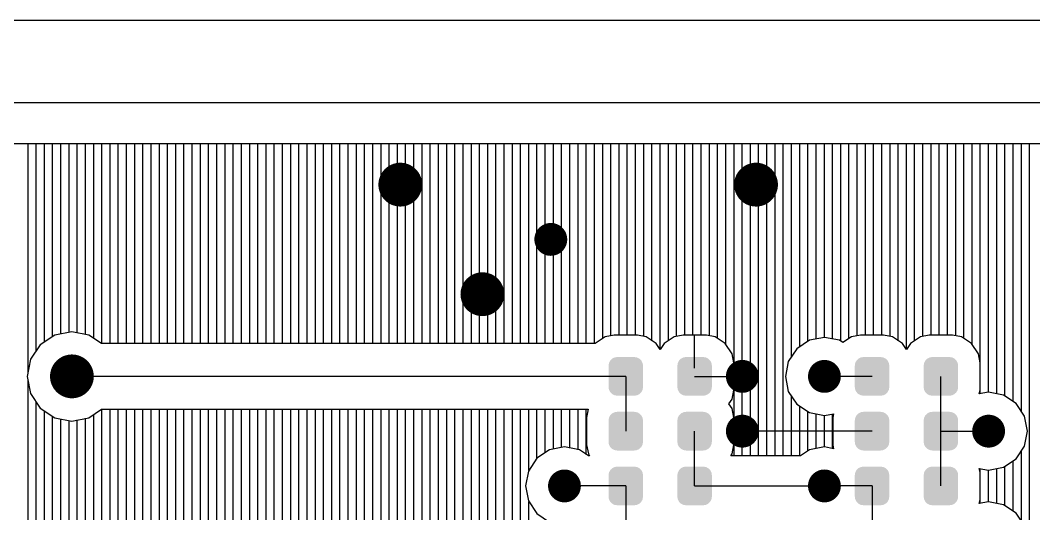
# Model space of a CAD drawing. Extents: x 295 to 953, y 10 to 290.
# Drawn here: x 652.65 to 691.45, y 204.16 to 223.03 of the extents above; entities that cross this region are included whole.
import ezdxf

# ---------------------------------------------------------------- set-up
doc = ezdxf.new("R2010")
doc.units = 0
doc.header["$LTSCALE"] = 5
doc.header["$MEASUREMENT"] = 0
doc.layers.get('0').update_dxf_attribs({"linetype": 'CONTINUOUS', "lineweight": 25})
doc.layers.add('DV-INT-A3_BOT', color=7, linetype='CONTINUOUS')

msp = doc.modelspace()

# ---------------------------------------------------------------- linework, layer by layer
for points, const_width in [([(667.615, 216.744, -1), (666.777, 216.744, -1)], 0.838), ([(681.236, 216.744, -1), (680.397, 216.744, -1)], 0.838), ([(673.273, 214.649, -1), (672.644, 214.649, -1)], 0.629), ([(670.758, 212.553, -1), (669.92, 212.553, -1)], 0.838), ([(655.042, 209.41, -1), (654.204, 209.41, -1)], 0.838), ([(680.607, 209.41, -1), (679.978, 209.41, -1)], 0.629), ([(683.75, 209.41, -1), (683.121, 209.41, -1)], 0.629), ([(680.607, 207.314, -1), (679.978, 207.314, -1)], 0.629), ([(690.037, 207.314, -1), (689.408, 207.314, -1)], 0.629), ([(673.796, 205.219, -1), (673.168, 205.219, -1)], 0.629), ([(683.75, 205.219, -1), (683.121, 205.219, -1)], 0.629)]:
    msp.add_lwpolyline(points, format="xyb", close=True, dxfattribs=dict(const_width=const_width))
for points in [[(676.47, 209.926), (676.429, 210.009), (675.187, 209.926), (675.231, 210.009)], [(676.429, 210.009), (676.42, 210.018), (675.231, 210.009), (675.236, 210.018)], [(676.42, 210.018), (676.356, 210.084), (675.236, 210.018), (675.304, 210.084)], [(676.356, 210.084), (676.343, 210.091), (675.304, 210.084), (675.311, 210.091)], [(676.343, 210.091), (676.264, 210.132), (675.311, 210.091), (675.399, 210.132)], [(676.264, 210.132), (676.242, 210.136), (675.399, 210.132), (675.406, 210.136)], [(676.242, 210.136), (676.16, 210.149), (675.406, 210.136), (675.498, 210.149)], [(676.16, 210.149), (676.16, 210.152), (675.498, 210.149), (675.498, 210.152)], [(679.106, 209.926), (679.066, 210.009), (677.823, 209.926), (677.867, 210.009)], [(679.066, 210.009), (679.056, 210.018), (677.867, 210.009), (677.872, 210.018)], [(679.056, 210.018), (678.993, 210.084), (677.872, 210.018), (677.94, 210.084)], [(678.993, 210.084), (678.98, 210.091), (677.94, 210.084), (677.947, 210.091)], [(678.98, 210.091), (678.9, 210.132), (677.947, 210.091), (678.035, 210.132)], [(678.9, 210.132), (678.878, 210.136), (678.035, 210.132), (678.042, 210.136)], [(678.878, 210.136), (678.796, 210.149), (678.042, 210.136), (678.134, 210.149)], [(678.796, 210.149), (678.796, 210.152), (678.134, 210.149), (678.134, 210.152)], [(685.9, 209.926), (685.859, 210.009), (684.616, 209.926), (684.66, 210.009)], [(685.859, 210.009), (685.85, 210.018), (684.66, 210.009), (684.665, 210.018)], [(685.85, 210.018), (685.786, 210.084), (684.665, 210.018), (684.734, 210.084)], [(685.786, 210.084), (685.773, 210.091), (684.734, 210.084), (684.741, 210.091)], [(685.773, 210.091), (685.693, 210.132), (684.741, 210.091), (684.828, 210.132)], [(685.693, 210.132), (685.672, 210.136), (684.828, 210.132), (684.836, 210.136)], [(685.672, 210.136), (685.59, 210.149), (684.836, 210.136), (684.928, 210.149)], [(685.59, 210.149), (685.59, 210.152), (684.928, 210.149), (684.928, 210.152)], [(688.536, 209.926), (688.495, 210.009), (687.252, 209.926), (687.297, 210.009)], [(688.495, 210.009), (688.486, 210.018), (687.297, 210.009), (687.302, 210.018)], [(688.486, 210.018), (688.422, 210.084), (687.302, 210.018), (687.37, 210.084)], [(688.422, 210.084), (688.409, 210.091), (687.37, 210.084), (687.377, 210.091)], [(688.409, 210.091), (688.329, 210.132), (687.377, 210.091), (687.464, 210.132)], [(688.329, 210.132), (688.308, 210.136), (687.464, 210.132), (687.472, 210.136)], [(688.308, 210.136), (688.226, 210.149), (687.472, 210.136), (687.564, 210.149)], [(688.226, 210.149), (688.226, 210.152), (687.564, 210.149), (687.564, 210.152)], [(676.489, 209.823), (676.475, 209.915), (675.169, 209.823), (675.185, 209.915)], [(676.489, 209.821), (676.489, 209.823), (675.169, 209.821), (675.169, 209.823)], [(676.489, 208.999), (676.489, 209.821), (675.169, 208.999), (675.169, 209.821)], [(676.475, 209.915), (676.47, 209.926), (675.185, 209.915), (675.187, 209.926)], [(679.125, 209.823), (679.111, 209.915), (677.805, 209.823), (677.821, 209.915)], [(679.125, 209.821), (679.125, 209.823), (677.805, 209.821), (677.805, 209.823)], [(679.125, 208.999), (679.125, 209.821), (677.805, 208.999), (677.805, 209.821)], [(679.111, 209.915), (679.106, 209.926), (677.821, 209.915), (677.823, 209.926)], [(685.919, 209.823), (685.905, 209.915), (684.599, 209.823), (684.614, 209.915)], [(685.919, 209.821), (685.919, 209.823), (684.599, 209.821), (684.599, 209.823)], [(685.919, 208.999), (685.919, 209.821), (684.599, 208.999), (684.599, 209.821)], [(685.905, 209.915), (685.9, 209.926), (684.614, 209.915), (684.616, 209.926)], [(688.555, 209.823), (688.541, 209.915), (687.235, 209.823), (687.251, 209.915)], [(688.555, 209.821), (688.555, 209.823), (687.235, 209.821), (687.235, 209.823)], [(688.555, 208.999), (688.555, 209.821), (687.235, 208.999), (687.235, 209.821)], [(688.541, 209.915), (688.536, 209.926), (687.251, 209.915), (687.252, 209.926)], [(676.489, 208.997), (676.489, 208.999), (675.169, 208.997), (675.169, 208.999)], [(676.474, 208.905), (676.489, 208.997), (675.183, 208.905), (675.169, 208.997)], [(676.472, 208.894), (676.474, 208.905), (675.188, 208.894), (675.183, 208.905)], [(676.428, 208.811), (676.472, 208.894), (675.229, 208.811), (675.188, 208.894)], [(676.423, 208.801), (676.428, 208.811), (675.238, 208.801), (675.229, 208.811)], [(676.354, 208.736), (676.423, 208.801), (675.302, 208.736), (675.238, 208.801)], [(679.125, 208.997), (679.125, 208.999), (677.805, 208.997), (677.805, 208.999)], [(679.11, 208.905), (679.125, 208.997), (677.819, 208.905), (677.805, 208.997)], [(679.108, 208.894), (679.11, 208.905), (677.825, 208.894), (677.819, 208.905)], [(679.064, 208.811), (679.108, 208.894), (677.865, 208.811), (677.825, 208.894)], [(679.059, 208.801), (679.064, 208.811), (677.874, 208.801), (677.865, 208.811)], [(678.99, 208.736), (679.059, 208.801), (677.938, 208.736), (677.874, 208.801)], [(685.919, 208.997), (685.919, 208.999), (684.599, 208.997), (684.599, 208.999)], [(685.903, 208.905), (685.919, 208.997), (684.613, 208.905), (684.599, 208.997)], [(685.901, 208.894), (685.903, 208.905), (684.618, 208.894), (684.613, 208.905)], [(685.857, 208.811), (685.901, 208.894), (684.659, 208.811), (684.618, 208.894)], [(685.852, 208.801), (685.857, 208.811), (684.668, 208.801), (684.659, 208.811)], [(685.784, 208.736), (685.852, 208.801), (684.732, 208.736), (684.668, 208.801)], [(688.555, 208.997), (688.555, 208.999), (687.235, 208.997), (687.235, 208.999)], [(688.539, 208.905), (688.555, 208.997), (687.249, 208.905), (687.235, 208.997)], [(688.538, 208.894), (688.539, 208.905), (687.254, 208.894), (687.249, 208.905)], [(688.494, 208.811), (688.538, 208.894), (687.295, 208.811), (687.254, 208.894)], [(688.489, 208.801), (688.494, 208.811), (687.304, 208.801), (687.295, 208.811)], [(688.42, 208.736), (688.489, 208.801), (687.368, 208.736), (687.304, 208.801)], [(676.347, 208.729), (676.354, 208.736), (675.315, 208.729), (675.302, 208.736)], [(676.26, 208.687), (676.347, 208.729), (675.395, 208.687), (675.315, 208.729)], [(676.252, 208.684), (676.26, 208.687), (675.416, 208.684), (675.395, 208.687)], [(676.16, 208.671), (676.252, 208.684), (675.498, 208.671), (675.416, 208.684)], [(676.16, 208.668), (676.16, 208.671), (675.498, 208.668), (675.498, 208.671)], [(678.983, 208.729), (678.99, 208.736), (677.951, 208.729), (677.938, 208.736)], [(678.896, 208.687), (678.983, 208.729), (678.031, 208.687), (677.951, 208.729)], [(678.889, 208.684), (678.896, 208.687), (678.052, 208.684), (678.031, 208.687)], [(678.796, 208.671), (678.889, 208.684), (678.134, 208.671), (678.052, 208.684)], [(678.796, 208.668), (678.796, 208.671), (678.134, 208.668), (678.134, 208.671)], [(685.777, 208.729), (685.784, 208.736), (684.745, 208.729), (684.732, 208.736)], [(685.689, 208.687), (685.777, 208.729), (684.824, 208.687), (684.745, 208.729)], [(685.682, 208.684), (685.689, 208.687), (684.846, 208.684), (684.824, 208.687)], [(685.59, 208.671), (685.682, 208.684), (684.928, 208.671), (684.846, 208.684)], [(685.59, 208.668), (685.59, 208.671), (684.928, 208.668), (684.928, 208.671)], [(688.413, 208.729), (688.42, 208.736), (687.381, 208.729), (687.368, 208.736)], [(688.326, 208.687), (688.413, 208.729), (687.461, 208.687), (687.381, 208.729)], [(688.318, 208.684), (688.326, 208.687), (687.482, 208.684), (687.461, 208.687)], [(688.226, 208.671), (688.318, 208.684), (687.564, 208.671), (687.482, 208.684)], [(688.226, 208.668), (688.226, 208.671), (687.564, 208.668), (687.564, 208.671)], [(676.42, 207.923), (676.356, 207.988), (675.236, 207.923), (675.304, 207.988)], [(676.356, 207.988), (676.343, 207.995), (675.304, 207.988), (675.311, 207.995)], [(676.343, 207.995), (676.264, 208.037), (675.311, 207.995), (675.399, 208.037)], [(676.264, 208.037), (676.242, 208.04), (675.399, 208.037), (675.406, 208.04)], [(676.242, 208.04), (676.16, 208.053), (675.406, 208.04), (675.498, 208.053)], [(676.16, 208.053), (676.16, 208.056), (675.498, 208.053), (675.498, 208.056)], [(679.056, 207.923), (678.993, 207.988), (677.872, 207.923), (677.94, 207.988)], [(678.993, 207.988), (678.98, 207.995), (677.94, 207.988), (677.947, 207.995)], [(678.98, 207.995), (678.9, 208.037), (677.947, 207.995), (678.035, 208.037)], [(678.9, 208.037), (678.878, 208.04), (678.035, 208.037), (678.042, 208.04)], [(678.878, 208.04), (678.796, 208.053), (678.042, 208.04), (678.134, 208.053)], [(678.796, 208.053), (678.796, 208.056), (678.134, 208.053), (678.134, 208.056)], [(685.85, 207.923), (685.786, 207.988), (684.665, 207.923), (684.734, 207.988)], [(685.786, 207.988), (685.773, 207.995), (684.734, 207.988), (684.741, 207.995)], [(685.773, 207.995), (685.693, 208.037), (684.741, 207.995), (684.828, 208.037)], [(685.693, 208.037), (685.672, 208.04), (684.828, 208.037), (684.836, 208.04)], [(685.672, 208.04), (685.59, 208.053), (684.836, 208.04), (684.928, 208.053)], [(685.59, 208.053), (685.59, 208.056), (684.928, 208.053), (684.928, 208.056)], [(688.486, 207.923), (688.422, 207.988), (687.302, 207.923), (687.37, 207.988)], [(688.422, 207.988), (688.409, 207.995), (687.37, 207.988), (687.377, 207.995)], [(688.409, 207.995), (688.329, 208.037), (687.377, 207.995), (687.464, 208.037)], [(688.329, 208.037), (688.308, 208.04), (687.464, 208.037), (687.472, 208.04)], [(688.308, 208.04), (688.226, 208.053), (687.472, 208.04), (687.564, 208.053)], [(688.226, 208.053), (688.226, 208.056), (687.564, 208.053), (687.564, 208.056)], [(676.489, 207.727), (676.475, 207.819), (675.169, 207.727), (675.185, 207.819)], [(676.489, 207.725), (676.489, 207.727), (675.169, 207.725), (675.169, 207.727)], [(676.489, 206.904), (676.489, 207.725), (675.169, 206.904), (675.169, 207.725)], [(676.475, 207.819), (676.47, 207.83), (675.185, 207.819), (675.187, 207.83)], [(676.47, 207.83), (676.429, 207.913), (675.187, 207.83), (675.231, 207.913)], [(676.429, 207.913), (676.42, 207.923), (675.231, 207.913), (675.236, 207.923)], [(679.125, 207.727), (679.111, 207.819), (677.805, 207.727), (677.821, 207.819)], [(679.125, 207.725), (679.125, 207.727), (677.805, 207.725), (677.805, 207.727)], [(679.125, 206.904), (679.125, 207.725), (677.805, 206.904), (677.805, 207.725)], [(679.111, 207.819), (679.106, 207.83), (677.821, 207.819), (677.823, 207.83)], [(679.106, 207.83), (679.066, 207.913), (677.823, 207.83), (677.867, 207.913)], [(679.066, 207.913), (679.056, 207.923), (677.867, 207.913), (677.872, 207.923)], [(685.919, 207.727), (685.905, 207.819), (684.599, 207.727), (684.614, 207.819)], [(685.919, 207.725), (685.919, 207.727), (684.599, 207.725), (684.599, 207.727)], [(685.919, 206.904), (685.919, 207.725), (684.599, 206.904), (684.599, 207.725)], [(685.905, 207.819), (685.9, 207.83), (684.614, 207.819), (684.616, 207.83)], [(685.9, 207.83), (685.859, 207.913), (684.616, 207.83), (684.66, 207.913)], [(685.859, 207.913), (685.85, 207.923), (684.66, 207.913), (684.665, 207.923)], [(688.555, 207.727), (688.541, 207.819), (687.235, 207.727), (687.251, 207.819)], [(688.555, 207.725), (688.555, 207.727), (687.235, 207.725), (687.235, 207.727)], [(688.555, 206.904), (688.555, 207.725), (687.235, 206.904), (687.235, 207.725)], [(688.541, 207.819), (688.536, 207.83), (687.251, 207.819), (687.252, 207.83)], [(688.536, 207.83), (688.495, 207.913), (687.252, 207.83), (687.297, 207.913)], [(688.495, 207.913), (688.486, 207.923), (687.297, 207.913), (687.302, 207.923)], [(676.489, 206.902), (676.489, 206.904), (675.169, 206.902), (675.169, 206.904)], [(676.474, 206.809), (676.489, 206.902), (675.183, 206.809), (675.169, 206.902)], [(679.125, 206.902), (679.125, 206.904), (677.805, 206.902), (677.805, 206.904)], [(679.11, 206.809), (679.125, 206.902), (677.819, 206.809), (677.805, 206.902)], [(685.919, 206.902), (685.919, 206.904), (684.599, 206.902), (684.599, 206.904)], [(685.903, 206.809), (685.919, 206.902), (684.613, 206.809), (684.599, 206.902)], [(688.555, 206.902), (688.555, 206.904), (687.235, 206.902), (687.235, 206.904)], [(688.539, 206.809), (688.555, 206.902), (687.249, 206.809), (687.235, 206.902)], [(676.472, 206.798), (676.474, 206.809), (675.188, 206.798), (675.183, 206.809)], [(676.428, 206.715), (676.472, 206.798), (675.229, 206.715), (675.188, 206.798)], [(676.423, 206.706), (676.428, 206.715), (675.238, 206.706), (675.229, 206.715)], [(676.354, 206.64), (676.423, 206.706), (675.302, 206.64), (675.238, 206.706)], [(676.347, 206.633), (676.354, 206.64), (675.315, 206.633), (675.302, 206.64)], [(676.26, 206.592), (676.347, 206.633), (675.395, 206.592), (675.315, 206.633)], [(676.252, 206.588), (676.26, 206.592), (675.416, 206.588), (675.395, 206.592)], [(676.16, 206.575), (676.252, 206.588), (675.498, 206.575), (675.416, 206.588)], [(676.16, 206.573), (676.16, 206.575), (675.498, 206.573), (675.498, 206.575)], [(679.108, 206.798), (679.11, 206.809), (677.825, 206.798), (677.819, 206.809)], [(679.064, 206.715), (679.108, 206.798), (677.865, 206.715), (677.825, 206.798)], [(679.059, 206.706), (679.064, 206.715), (677.874, 206.706), (677.865, 206.715)], [(678.99, 206.64), (679.059, 206.706), (677.938, 206.64), (677.874, 206.706)], [(678.983, 206.633), (678.99, 206.64), (677.951, 206.633), (677.938, 206.64)], [(678.896, 206.592), (678.983, 206.633), (678.031, 206.592), (677.951, 206.633)], [(678.889, 206.588), (678.896, 206.592), (678.052, 206.588), (678.031, 206.592)], [(678.796, 206.575), (678.889, 206.588), (678.134, 206.575), (678.052, 206.588)], [(678.796, 206.573), (678.796, 206.575), (678.134, 206.573), (678.134, 206.575)], [(685.901, 206.798), (685.903, 206.809), (684.618, 206.798), (684.613, 206.809)], [(685.857, 206.715), (685.901, 206.798), (684.659, 206.715), (684.618, 206.798)], [(685.852, 206.706), (685.857, 206.715), (684.668, 206.706), (684.659, 206.715)], [(685.784, 206.64), (685.852, 206.706), (684.732, 206.64), (684.668, 206.706)], [(685.777, 206.633), (685.784, 206.64), (684.745, 206.633), (684.732, 206.64)], [(685.689, 206.592), (685.777, 206.633), (684.824, 206.592), (684.745, 206.633)], [(685.682, 206.588), (685.689, 206.592), (684.846, 206.588), (684.824, 206.592)], [(685.59, 206.575), (685.682, 206.588), (684.928, 206.575), (684.846, 206.588)], [(685.59, 206.573), (685.59, 206.575), (684.928, 206.573), (684.928, 206.575)], [(688.538, 206.798), (688.539, 206.809), (687.254, 206.798), (687.249, 206.809)], [(688.494, 206.715), (688.538, 206.798), (687.295, 206.715), (687.254, 206.798)], [(688.489, 206.706), (688.494, 206.715), (687.304, 206.706), (687.295, 206.715)], [(688.42, 206.64), (688.489, 206.706), (687.368, 206.64), (687.304, 206.706)], [(688.413, 206.633), (688.42, 206.64), (687.381, 206.633), (687.368, 206.64)], [(688.326, 206.592), (688.413, 206.633), (687.461, 206.592), (687.381, 206.633)], [(688.318, 206.588), (688.326, 206.592), (687.482, 206.588), (687.461, 206.592)], [(688.226, 206.575), (688.318, 206.588), (687.564, 206.575), (687.482, 206.588)], [(688.226, 206.573), (688.226, 206.575), (687.564, 206.573), (687.564, 206.575)], [(676.489, 205.632), (676.475, 205.724), (675.169, 205.632), (675.185, 205.724)], [(676.475, 205.724), (676.47, 205.735), (675.185, 205.724), (675.187, 205.735)], [(676.47, 205.735), (676.429, 205.818), (675.187, 205.735), (675.231, 205.818)], [(676.429, 205.818), (676.42, 205.827), (675.231, 205.818), (675.236, 205.827)], [(676.42, 205.827), (676.356, 205.893), (675.236, 205.827), (675.304, 205.893)], [(676.356, 205.893), (676.343, 205.9), (675.304, 205.893), (675.311, 205.9)], [(676.343, 205.9), (676.264, 205.941), (675.311, 205.9), (675.399, 205.941)], [(676.264, 205.941), (676.242, 205.945), (675.399, 205.941), (675.406, 205.945)], [(676.242, 205.945), (676.16, 205.958), (675.406, 205.945), (675.498, 205.958)], [(676.16, 205.958), (676.16, 205.961), (675.498, 205.958), (675.498, 205.961)], [(679.125, 205.632), (679.111, 205.724), (677.805, 205.632), (677.821, 205.724)], [(679.111, 205.724), (679.106, 205.735), (677.821, 205.724), (677.823, 205.735)], [(679.106, 205.735), (679.066, 205.818), (677.823, 205.735), (677.867, 205.818)], [(679.066, 205.818), (679.056, 205.827), (677.867, 205.818), (677.872, 205.827)], [(679.056, 205.827), (678.993, 205.893), (677.872, 205.827), (677.94, 205.893)], [(678.993, 205.893), (678.98, 205.9), (677.94, 205.893), (677.947, 205.9)], [(678.98, 205.9), (678.9, 205.941), (677.947, 205.9), (678.035, 205.941)], [(678.9, 205.941), (678.878, 205.945), (678.035, 205.941), (678.042, 205.945)], [(678.878, 205.945), (678.796, 205.958), (678.042, 205.945), (678.134, 205.958)], [(678.796, 205.958), (678.796, 205.961), (678.134, 205.958), (678.134, 205.961)], [(685.919, 205.632), (685.905, 205.724), (684.599, 205.632), (684.614, 205.724)], [(685.905, 205.724), (685.9, 205.735), (684.614, 205.724), (684.616, 205.735)], [(685.9, 205.735), (685.859, 205.818), (684.616, 205.735), (684.66, 205.818)], [(685.859, 205.818), (685.85, 205.827), (684.66, 205.818), (684.665, 205.827)], [(685.85, 205.827), (685.786, 205.893), (684.665, 205.827), (684.734, 205.893)], [(685.786, 205.893), (685.773, 205.9), (684.734, 205.893), (684.741, 205.9)], [(685.773, 205.9), (685.693, 205.941), (684.741, 205.9), (684.828, 205.941)], [(685.693, 205.941), (685.672, 205.945), (684.828, 205.941), (684.836, 205.945)], [(685.672, 205.945), (685.59, 205.958), (684.836, 205.945), (684.928, 205.958)], [(685.59, 205.958), (685.59, 205.961), (684.928, 205.958), (684.928, 205.961)], [(688.555, 205.632), (688.541, 205.724), (687.235, 205.632), (687.251, 205.724)], [(688.541, 205.724), (688.536, 205.735), (687.251, 205.724), (687.252, 205.735)], [(688.536, 205.735), (688.495, 205.818), (687.252, 205.735), (687.297, 205.818)], [(688.495, 205.818), (688.486, 205.827), (687.297, 205.818), (687.302, 205.827)], [(688.486, 205.827), (688.422, 205.893), (687.302, 205.827), (687.37, 205.893)], [(688.422, 205.893), (688.409, 205.9), (687.37, 205.893), (687.377, 205.9)], [(688.409, 205.9), (688.329, 205.941), (687.377, 205.9), (687.464, 205.941)], [(688.329, 205.941), (688.308, 205.945), (687.464, 205.941), (687.472, 205.945)], [(688.308, 205.945), (688.226, 205.958), (687.472, 205.945), (687.564, 205.958)], [(688.226, 205.958), (688.226, 205.961), (687.564, 205.958), (687.564, 205.961)], [(676.489, 205.63), (676.489, 205.632), (675.169, 205.63), (675.169, 205.632)], [(676.489, 204.808), (676.489, 205.63), (675.169, 204.808), (675.169, 205.63)], [(679.125, 205.63), (679.125, 205.632), (677.805, 205.63), (677.805, 205.632)], [(679.125, 204.808), (679.125, 205.63), (677.805, 204.808), (677.805, 205.63)], [(685.919, 205.63), (685.919, 205.632), (684.599, 205.63), (684.599, 205.632)], [(685.919, 204.808), (685.919, 205.63), (684.599, 204.808), (684.599, 205.63)], [(688.555, 205.63), (688.555, 205.632), (687.235, 205.63), (687.235, 205.632)], [(688.555, 204.808), (688.555, 205.63), (687.235, 204.808), (687.235, 205.63)], [(676.489, 204.806), (676.489, 204.808), (675.169, 204.806), (675.169, 204.808)], [(676.474, 204.714), (676.489, 204.806), (675.183, 204.714), (675.169, 204.806)], [(676.472, 204.703), (676.474, 204.714), (675.188, 204.703), (675.183, 204.714)], [(676.428, 204.62), (676.472, 204.703), (675.229, 204.62), (675.188, 204.703)], [(676.423, 204.61), (676.428, 204.62), (675.238, 204.61), (675.229, 204.62)], [(676.354, 204.545), (676.423, 204.61), (675.302, 204.545), (675.238, 204.61)], [(676.347, 204.538), (676.354, 204.545), (675.315, 204.538), (675.302, 204.545)], [(676.26, 204.496), (676.347, 204.538), (675.395, 204.496), (675.315, 204.538)], [(676.252, 204.493), (676.26, 204.496), (675.416, 204.493), (675.395, 204.496)], [(679.125, 204.806), (679.125, 204.808), (677.805, 204.806), (677.805, 204.808)], [(679.11, 204.714), (679.125, 204.806), (677.819, 204.714), (677.805, 204.806)], [(679.108, 204.703), (679.11, 204.714), (677.825, 204.703), (677.819, 204.714)], [(679.064, 204.62), (679.108, 204.703), (677.865, 204.62), (677.825, 204.703)], [(679.059, 204.61), (679.064, 204.62), (677.874, 204.61), (677.865, 204.62)], [(678.99, 204.545), (679.059, 204.61), (677.938, 204.545), (677.874, 204.61)], [(678.983, 204.538), (678.99, 204.545), (677.951, 204.538), (677.938, 204.545)], [(678.896, 204.496), (678.983, 204.538), (678.031, 204.496), (677.951, 204.538)], [(678.889, 204.493), (678.896, 204.496), (678.052, 204.493), (678.031, 204.496)], [(685.919, 204.806), (685.919, 204.808), (684.599, 204.806), (684.599, 204.808)], [(685.903, 204.714), (685.919, 204.806), (684.613, 204.714), (684.599, 204.806)], [(685.901, 204.703), (685.903, 204.714), (684.618, 204.703), (684.613, 204.714)], [(685.857, 204.62), (685.901, 204.703), (684.659, 204.62), (684.618, 204.703)], [(685.852, 204.61), (685.857, 204.62), (684.668, 204.61), (684.659, 204.62)], [(685.784, 204.545), (685.852, 204.61), (684.732, 204.545), (684.668, 204.61)], [(685.777, 204.538), (685.784, 204.545), (684.745, 204.538), (684.732, 204.545)], [(685.689, 204.496), (685.777, 204.538), (684.824, 204.496), (684.745, 204.538)], [(685.682, 204.493), (685.689, 204.496), (684.846, 204.493), (684.824, 204.496)], [(688.555, 204.806), (688.555, 204.808), (687.235, 204.806), (687.235, 204.808)], [(688.539, 204.714), (688.555, 204.806), (687.249, 204.714), (687.235, 204.806)], [(688.538, 204.703), (688.539, 204.714), (687.254, 204.703), (687.249, 204.714)], [(688.494, 204.62), (688.538, 204.703), (687.295, 204.62), (687.254, 204.703)], [(688.489, 204.61), (688.494, 204.62), (687.304, 204.61), (687.295, 204.62)], [(688.42, 204.545), (688.489, 204.61), (687.368, 204.545), (687.304, 204.61)], [(688.413, 204.538), (688.42, 204.545), (687.381, 204.538), (687.368, 204.545)], [(688.326, 204.496), (688.413, 204.538), (687.461, 204.496), (687.381, 204.538)], [(688.318, 204.493), (688.326, 204.496), (687.482, 204.493), (687.461, 204.496)], [(676.16, 204.48), (676.252, 204.493), (675.498, 204.48), (675.416, 204.493)], [(676.16, 204.477), (676.16, 204.48), (675.498, 204.477), (675.498, 204.48)], [(678.796, 204.48), (678.889, 204.493), (678.134, 204.48), (678.052, 204.493)], [(678.796, 204.477), (678.796, 204.48), (678.134, 204.477), (678.134, 204.48)], [(685.59, 204.48), (685.682, 204.493), (684.928, 204.48), (684.846, 204.493)], [(685.59, 204.477), (685.59, 204.48), (684.928, 204.477), (684.928, 204.48)], [(688.226, 204.48), (688.318, 204.493), (687.564, 204.48), (687.482, 204.493)], [(688.226, 204.477), (688.226, 204.48), (687.564, 204.477), (687.564, 204.48)]]:
    msp.add_solid(points)
at = {"layer": 'DV-INT-A3_BOT'}
for p, q in [((537.799, 223.031), (802.355, 223.031)), ((630.076, 219.887), (763.589, 219.887)), ((645.717, 218.316), (659.338, 218.316)), ((652.942, 209.573), (652.942, 218.316)), ((653.256, 210.386), (653.256, 218.316)), ((653.571, 210.726), (653.571, 218.316)), ((653.885, 210.935), (653.885, 218.316)), ((654.199, 211.032), (654.199, 218.316)), ((654.514, 211.095), (654.514, 218.316)), ((654.828, 211.074), (654.828, 218.316)), ((655.142, 211.011), (655.142, 218.316)), ((655.457, 210.864), (655.457, 218.316)), ((655.771, 210.667), (655.771, 218.316)), ((656.085, 210.667), (656.085, 218.316)), ((656.4, 210.667), (656.4, 218.316)), ((656.714, 210.667), (656.714, 218.316)), ((657.028, 210.667), (657.028, 218.316)), ((657.343, 210.667), (657.343, 218.316)), ((657.657, 210.667), (657.657, 218.316)), ((657.971, 210.667), (657.971, 218.316)), ((658.286, 210.667), (658.286, 218.316)), ((658.6, 210.667), (658.6, 218.316)), ((658.914, 210.667), (658.914, 218.316)), ((659.229, 210.667), (659.229, 218.316)), ((659.338, 218.316), (686.055, 218.316)), ((659.543, 210.667), (659.543, 218.316)), ((659.857, 210.667), (659.857, 218.316)), ((660.172, 210.667), (660.172, 218.316)), ((660.486, 210.667), (660.486, 218.316)), ((660.8, 210.667), (660.8, 218.316)), ((661.115, 210.667), (661.115, 218.316)), ((661.429, 210.667), (661.429, 218.316)), ((661.743, 210.667), (661.743, 218.316)), ((662.058, 210.667), (662.058, 218.316)), ((662.372, 210.667), (662.372, 218.316)), ((662.686, 210.667), (662.686, 218.316)), ((663, 210.667), (663, 218.316)), ((663.315, 210.667), (663.315, 218.316)), ((663.629, 210.667), (663.629, 218.316)), ((663.943, 210.667), (663.943, 218.316)), ((664.258, 210.667), (664.258, 218.316)), ((664.572, 210.667), (664.572, 218.316)), ((664.886, 210.667), (664.886, 218.316)), ((665.201, 210.667), (665.201, 218.316)), ((665.515, 210.667), (665.515, 218.316)), ((665.829, 210.667), (665.829, 218.316)), ((666.144, 210.667), (666.144, 218.316)), ((666.458, 210.667), (666.458, 218.316)), ((666.772, 210.667), (666.772, 218.316)), ((667.087, 210.667), (667.087, 218.316)), ((667.401, 210.667), (667.401, 218.316)), ((667.715, 210.667), (667.715, 218.316)), ((668.03, 210.667), (668.03, 218.316)), ((668.344, 210.667), (668.344, 218.316)), ((668.658, 210.667), (668.658, 218.316)), ((668.973, 210.667), (668.973, 218.316)), ((669.287, 210.667), (669.287, 218.316)), ((669.601, 210.667), (669.601, 218.316)), ((669.916, 210.667), (669.916, 218.316)), ((670.23, 210.667), (670.23, 218.316)), ((670.544, 210.667), (670.544, 218.316)), ((670.859, 210.667), (670.859, 218.316)), ((671.173, 210.667), (671.173, 218.316)), ((671.487, 210.667), (671.487, 218.316)), ((671.802, 210.667), (671.802, 218.316)), ((672.116, 210.667), (672.116, 218.316)), ((672.43, 210.667), (672.43, 218.316)), ((672.745, 210.667), (672.745, 218.316)), ((673.059, 210.667), (673.059, 218.316)), ((673.373, 210.667), (673.373, 218.316)), ((673.688, 210.667), (673.688, 218.316)), ((674.002, 210.667), (674.002, 218.316)), ((674.316, 210.667), (674.316, 218.316)), ((674.631, 210.667), (674.631, 218.316)), ((674.945, 210.856), (674.945, 218.316)), ((675.259, 210.965), (675.259, 218.316)), ((675.573, 210.99), (675.573, 218.316)), ((675.888, 210.99), (675.888, 218.316)), ((676.202, 210.99), (676.202, 218.316)), ((676.516, 210.94), (676.516, 218.316)), ((676.831, 210.772), (676.831, 218.316)), ((677.145, 210.441), (677.145, 218.316)), ((677.459, 210.772), (677.459, 218.316)), ((677.774, 210.94), (677.774, 218.316)), ((678.088, 210.99), (678.088, 218.316)), ((678.402, 210.99), (678.402, 218.316)), ((678.717, 210.99), (678.717, 218.316)), ((679.031, 210.965), (679.031, 218.316)), ((679.345, 210.856), (679.345, 218.316)), ((679.66, 210.629), (679.66, 218.316)), ((679.974, 206.371), (679.974, 218.316)), ((680.288, 206.371), (680.288, 218.316)), ((680.603, 206.371), (680.603, 218.316)), ((680.917, 206.371), (680.917, 218.316)), ((681.231, 206.371), (681.231, 218.316)), ((681.546, 206.371), (681.546, 218.316)), ((681.86, 206.371), (681.86, 218.316)), ((682.174, 210.164), (682.174, 218.316)), ((682.489, 210.541), (682.489, 218.316)), ((682.803, 210.751), (682.803, 218.316)), ((683.117, 210.839), (683.117, 218.316)), ((683.432, 210.902), (683.432, 218.316)), ((683.746, 210.839), (683.746, 218.316)), ((684.06, 210.751), (684.06, 218.316)), ((684.375, 210.856), (684.375, 218.316)), ((684.689, 210.965), (684.689, 218.316)), ((685.003, 210.99), (685.003, 218.316)), ((685.318, 210.99), (685.318, 218.316)), ((685.632, 210.99), (685.632, 218.316)), ((685.946, 210.94), (685.946, 218.316)), ((686.055, 218.316), (702.295, 218.316)), ((686.261, 210.772), (686.261, 218.316)), ((686.575, 210.441), (686.575, 218.316)), ((686.889, 210.772), (686.889, 218.316)), ((687.204, 210.94), (687.204, 218.316)), ((687.518, 210.99), (687.518, 218.316)), ((687.832, 210.99), (687.832, 218.316)), ((688.146, 210.99), (688.146, 218.316)), ((688.461, 210.965), (688.461, 218.316)), ((688.775, 210.856), (688.775, 218.316)), ((689.089, 210.629), (689.089, 218.316)), ((689.404, 208.743), (689.404, 218.316)), ((689.718, 208.806), (689.718, 218.316)), ((690.032, 208.743), (690.032, 218.316)), ((690.347, 208.655), (690.347, 218.316)), ((690.661, 208.446), (690.661, 218.316)), ((690.975, 208.073), (690.975, 218.316)), ((691.29, 176.984), (691.29, 218.316)), ((654.623, 211.116), (653.965, 210.986)), ((655.276, 210.986), (654.623, 211.116)), ((653.965, 210.986), (653.411, 210.617)), ((655.754, 210.667), (655.276, 210.986)), ((675.041, 210.919), (674.66, 210.667)), ((675.381, 210.99), (675.041, 210.919)), ((676.273, 210.99), (675.381, 210.99)), ((676.613, 210.919), (676.273, 210.99)), ((676.998, 210.663), (676.613, 210.919)), ((677.682, 210.919), (677.296, 210.663)), ((678.021, 210.99), (677.682, 210.919)), ((678.914, 210.99), (678.021, 210.99)), ((678.465, 209.724), (678.465, 210.99)), ((679.253, 210.919), (678.914, 210.99)), ((679.639, 210.663), (679.253, 210.919)), ((682.862, 210.789), (682.375, 210.466)), ((683.436, 210.902), (682.862, 210.789)), ((684.006, 210.789), (683.436, 210.902)), ((684.14, 210.701), (684.006, 210.789)), ((684.471, 210.919), (684.14, 210.701)), ((684.81, 210.99), (684.471, 210.919)), ((685.703, 210.99), (684.81, 210.99)), ((686.043, 210.919), (685.703, 210.99)), ((686.428, 210.663), (686.043, 210.919)), ((687.111, 210.919), (686.726, 210.663)), ((687.451, 210.99), (687.111, 210.919)), ((688.343, 210.99), (687.451, 210.99)), ((688.683, 210.919), (688.343, 210.99)), ((689.069, 210.663), (688.683, 210.919)), ((653.411, 210.617), (653.043, 210.064)), ((674.66, 210.667), (655.754, 210.667)), ((677.149, 210.441), (676.998, 210.663)), ((677.296, 210.663), (677.149, 210.441)), ((679.899, 210.277), (679.639, 210.663)), ((682.375, 210.466), (682.053, 209.98)), ((686.579, 210.441), (686.428, 210.663)), ((686.726, 210.663), (686.579, 210.441)), ((689.328, 210.277), (689.069, 210.663)), ((653.043, 210.064), (652.913, 209.41)), ((679.966, 209.934), (679.899, 210.277)), ((679.966, 208.882), (679.966, 209.934)), ((682.053, 209.98), (681.94, 209.41)), ((689.395, 209.934), (689.328, 210.277)), ((689.395, 208.882), (689.395, 209.934)), ((652.913, 209.41), (653.043, 208.752)), ((652.942, 162.793), (652.942, 209.242)), ((675.829, 209.41), (654.623, 209.41)), ((675.829, 209.41), (675.829, 207.314)), ((678.465, 209.41), (680.293, 209.41)), ((678.78, 209.41), (679.966, 209.41)), ((681.94, 209.41), (682.053, 208.836)), ((685.259, 209.41), (683.436, 209.41)), ((687.895, 207.314), (687.895, 209.41)), ((679.899, 208.538), (679.966, 208.882)), ((682.053, 208.836), (682.375, 208.35)), ((689.366, 208.739), (689.395, 208.882)), ((689.722, 208.806), (689.366, 208.739)), ((690.292, 208.693), (689.722, 208.806)), ((653.043, 208.752), (653.411, 208.199)), ((653.256, 162.793), (653.256, 208.429)), ((679.777, 208.362), (679.899, 208.538)), ((682.174, 206.371), (682.174, 208.651)), ((690.778, 208.37), (690.292, 208.693)), ((653.411, 208.199), (653.965, 207.83)), ((653.571, 162.793), (653.571, 208.09)), ((655.276, 207.83), (655.754, 208.153)), ((655.754, 208.153), (674.392, 208.153)), ((655.771, 160.27), (655.771, 208.153)), ((656.085, 160.27), (656.085, 208.153)), ((656.4, 160.27), (656.4, 208.153)), ((656.714, 160.27), (656.714, 208.153)), ((657.028, 164.063), (657.028, 208.153)), ((657.343, 164.44), (657.343, 208.153)), ((657.657, 164.65), (657.657, 208.153)), ((657.971, 164.738), (657.971, 208.153)), ((658.286, 164.801), (658.286, 208.153)), ((658.6, 164.738), (658.6, 208.153)), ((658.914, 164.65), (658.914, 208.153)), ((659.229, 164.755), (659.229, 208.153)), ((659.543, 164.864), (659.543, 208.153)), ((659.857, 164.889), (659.857, 208.153)), ((660.172, 164.889), (660.172, 208.153)), ((660.486, 164.889), (660.486, 208.153)), ((660.8, 164.839), (660.8, 208.153)), ((661.115, 164.671), (661.115, 208.153)), ((661.429, 164.34), (661.429, 208.153)), ((661.743, 164.671), (661.743, 208.153)), ((662.058, 164.839), (662.058, 208.153)), ((662.372, 164.889), (662.372, 208.153)), ((662.686, 164.889), (662.686, 208.153)), ((663, 164.889), (663, 208.153)), ((663.315, 164.864), (663.315, 208.153)), ((663.629, 164.755), (663.629, 208.153)), ((663.943, 164.528), (663.943, 208.153)), ((664.258, 162.642), (664.258, 208.153)), ((664.572, 162.705), (664.572, 208.153)), ((664.886, 162.642), (664.886, 208.153)), ((665.201, 162.554), (665.201, 208.153)), ((665.515, 162.345), (665.515, 208.153)), ((665.829, 161.972), (665.829, 208.153)), ((666.144, 158.41), (666.144, 208.153)), ((666.458, 158.472), (666.458, 208.153)), ((666.772, 182.466), (666.772, 208.153)), ((667.087, 182.889), (667.087, 208.153)), ((667.401, 183.099), (667.401, 208.153)), ((667.715, 183.245), (667.715, 208.153)), ((668.03, 183.308), (668.03, 208.153)), ((668.344, 183.329), (668.344, 208.153)), ((668.658, 183.266), (668.658, 208.153)), ((668.973, 183.17), (668.973, 208.153)), ((669.287, 182.96), (669.287, 208.153)), ((669.601, 182.621), (669.601, 208.153)), ((669.916, 182.466), (669.916, 208.153)), ((670.23, 182.889), (670.23, 208.153)), ((670.544, 183.099), (670.544, 208.153)), ((670.859, 183.245), (670.859, 208.153)), ((671.173, 183.308), (671.173, 208.153)), ((671.487, 183.329), (671.487, 208.153)), ((671.802, 183.266), (671.802, 208.153)), ((672.116, 205.818), (672.116, 208.153)), ((672.43, 206.279), (672.43, 208.153)), ((672.745, 206.493), (672.745, 208.153)), ((673.059, 206.627), (673.059, 208.153)), ((673.373, 206.69), (673.373, 208.153)), ((673.688, 206.669), (673.688, 208.153)), ((674.002, 206.606), (674.002, 208.153)), ((674.316, 206.422), (674.316, 208.153)), ((674.392, 208.153), (674.329, 207.838)), ((679.899, 208.182), (679.777, 208.362)), ((679.966, 207.838), (679.899, 208.182)), ((682.375, 208.35), (682.862, 208.027)), ((682.489, 206.371), (682.489, 208.274)), ((682.803, 206.56), (682.803, 208.065)), ((682.862, 208.027), (683.436, 207.914)), ((691.101, 207.884), (690.778, 208.37)), ((653.885, 162.768), (653.885, 207.88)), ((653.965, 207.83), (654.623, 207.7)), ((654.199, 162.659), (654.199, 207.784)), ((654.514, 162.433), (654.514, 207.721)), ((654.623, 207.7), (655.276, 207.83)), ((654.828, 160.27), (654.828, 207.742)), ((655.142, 160.27), (655.142, 207.805)), ((655.457, 160.27), (655.457, 207.951)), ((674.329, 207.838), (674.329, 206.786)), ((679.966, 206.786), (679.966, 207.838)), ((683.117, 206.648), (683.117, 207.977)), ((683.432, 206.711), (683.432, 207.914)), ((683.436, 207.914), (683.788, 207.981)), ((683.746, 206.648), (683.746, 207.977)), ((683.788, 207.981), (683.759, 207.838)), ((683.759, 207.838), (683.759, 206.786)), ((691.214, 207.314), (691.101, 207.884)), ((678.465, 205.219), (678.465, 207.314)), ((685.259, 207.314), (680.293, 207.314)), ((684.945, 207.314), (683.759, 207.314)), ((687.895, 205.219), (687.895, 207.314)), ((687.895, 207.314), (689.722, 207.314)), ((691.101, 206.74), (691.214, 207.314)), ((672.908, 206.598), (672.422, 206.275)), ((673.482, 206.711), (672.908, 206.598)), ((674.052, 206.598), (673.482, 206.711)), ((674.396, 206.371), (674.052, 206.598)), ((674.329, 206.786), (674.396, 206.443)), ((674.396, 206.443), (674.446, 206.371)), ((679.848, 206.371), (679.899, 206.443)), ((679.899, 206.443), (679.966, 206.786)), ((682.862, 206.598), (682.518, 206.371)), ((683.436, 206.711), (682.862, 206.598)), ((683.788, 206.644), (683.436, 206.711)), ((683.759, 206.786), (683.788, 206.644)), ((690.778, 206.254), (691.101, 206.74)), ((690.975, 203.882), (690.975, 206.552)), ((672.422, 206.275), (672.099, 205.789)), ((674.446, 206.371), (674.396, 206.371)), ((682.518, 206.371), (679.848, 206.371)), ((690.292, 205.931), (690.778, 206.254)), ((690.661, 204.255), (690.661, 206.179)), ((672.099, 205.789), (671.986, 205.219)), ((689.395, 205.743), (689.366, 205.885)), ((689.366, 205.885), (689.722, 205.818)), ((689.395, 204.691), (689.395, 205.743)), ((689.404, 204.552), (689.404, 205.881)), ((689.718, 204.615), (689.718, 205.818)), ((689.722, 205.818), (690.292, 205.931)), ((690.032, 204.552), (690.032, 205.881)), ((690.347, 204.464), (690.347, 205.969)), ((671.986, 205.219), (672.099, 204.645)), ((675.829, 205.219), (673.482, 205.219)), ((675.829, 205.219), (675.829, 201.028)), ((675.829, 205.219), (675.829, 203.123)), ((678.465, 205.219), (683.436, 205.219)), ((685.259, 205.219), (683.436, 205.219)), ((685.259, 205.219), (685.259, 203.123)), ((672.099, 204.645), (672.422, 204.159)), ((672.116, 183.17), (672.116, 204.615)), ((689.366, 204.548), (689.395, 204.691)), ((689.722, 204.615), (689.366, 204.548)), ((690.292, 204.502), (689.722, 204.615)), ((690.778, 204.179), (690.292, 204.502)), ((672.422, 204.159), (672.908, 203.836)), ((691.101, 203.693), (690.778, 204.179))]:
    msp.add_line(p, q, dxfattribs=at)

doc.saveas('drawing.dxf')
